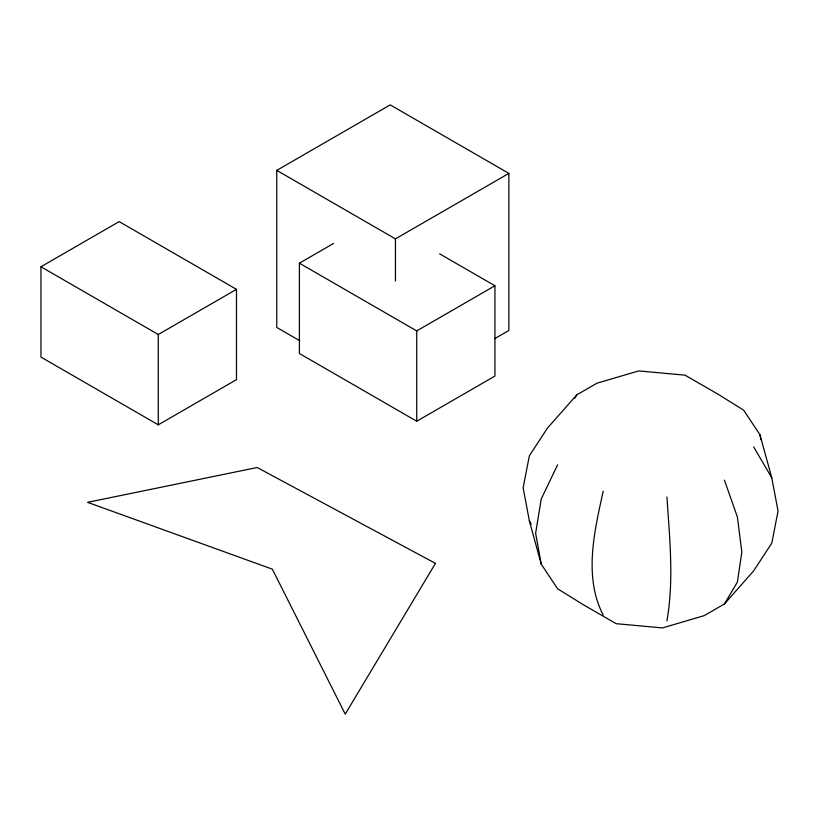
<?xml version="1.0" encoding="UTF-8"?>
<svg xmlns="http://www.w3.org/2000/svg" width="819" height="819" viewBox="0 0 819 819"><rect width="100%" height="100%" fill="white"/><g stroke="black" fill="none" stroke-linecap="round" stroke-linejoin="round"><path stroke-width="1.23" d="M666.922 620.884C674.078 579.975 669.625 538.155 666.922 497.02M603.193 491.195C594.471 531.152 583.394 576.648 603.193 615.059M557.575 464.854L541.236 499.027L535.616 533.251L541.236 564.148L557.575 588.718L583.005 604.545L616.154 623.689L662.458 627.917L704.227 615.632L724.416 603.972L753.705 570.782L771.815 543.069L778.05 511.076L771.815 477.948L759.95 434.694L743.611 410.124L718.181 394.297L685.032 375.163L638.728 370.925L596.959 383.21L576.771 394.871L547.481 428.061L529.371 455.773L523.136 487.766L529.371 520.894L541.236 564.148M574.825 398.157L576.771 394.871M724.416 603.972L737.376 582.084L741.84 552.108L737.376 516.963L724.416 480.108M40.95 266.769L119.165 221.611L236.486 289.353L236.486 379.658L158.272 424.815L40.95 357.084L40.95 266.769L158.272 334.5L236.486 289.353M299.856 340.776L276.781 327.457L276.781 170.372L390.202 104.893L508.865 173.393L508.865 330.477L494.543 338.749M439.598 253.818L494.942 285.759L494.942 376.075L416.728 421.232L299.406 353.501L299.406 263.186L333.558 243.468M276.781 170.372L395.434 238.882L508.865 173.393M299.406 263.186L416.728 330.917L494.942 285.759M753.705 446.918L771.815 477.948M529.371 520.894L531.244 524.109M759.95 434.694L760.851 439.639M416.728 330.917L416.728 421.232M395.434 238.882L395.434 281.03M158.272 334.5L158.272 424.815M435.452 563.38L345.239 714.107L272.338 569.164L87.582 502.334L257.176 467.516L435.452 563.38"/></g></svg>
